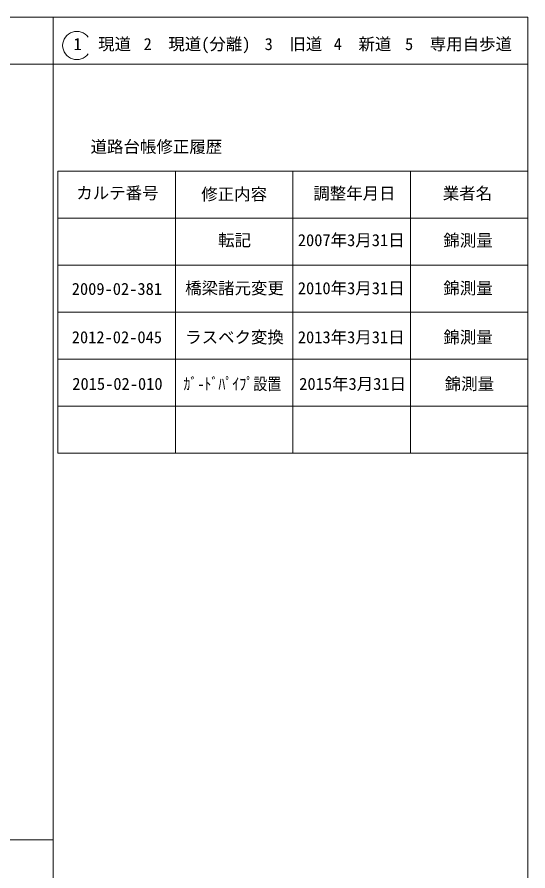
# Model space of a CAD drawing. Units: millimetres, scale not verified. Extents: x 39824 to 677002, y 19912 to 378325.
# Drawn here: x 568814 to 677002, y 197483 to 378325 of the extents above; entities that cross this region are included whole.
import ezdxf
from ezdxf.enums import TextEntityAlignment as Align

# ---------------------------------------------------------------- set-up
doc = ezdxf.new("R2010")
doc.units = ezdxf.units.MM
doc.header["$LTSCALE"] = 995.591
doc.layers.add('S-SUV', color=7, linetype='Continuous', lineweight=13)
doc.styles.add('ＭＳ ゴシック', font='')
doc.styles.get('ＭＳ ゴシック').set_extended_font_data('MS Gothic')

msp = doc.modelspace()

# ---------------------------------------------------------------- linework, layer by layer
at = {"layer": 'S-SUV'}
for p, q in [((677002.1, 378324.7), (39823.7, 378324.7)), ((576447.4, 378324.7), (576447.4, 368368.8)), ((677002.1, 19911.8), (677002.1, 378324.7)), ((39823.7, 368368.8), (677002.1, 368368.8)), ((576447.4, 19911.8), (576447.4, 368368.8)), ((577443, 345666), (577443, 285930.5)), ((577443, 345666), (677002.1, 345666)), ((602332.8, 345666), (602332.8, 285930.5)), ((627222.6, 345666), (627222.6, 285930.5)), ((652112.3, 345666), (652112.3, 285930.5)), ((577443, 335710), (677002.1, 335710)), ((577443, 325754.1), (677002.1, 325754.1)), ((577443, 315798.2), (677002.1, 315798.2)), ((577443, 305842.3), (677002.1, 305842.3)), ((577443, 295886.4), (677002.1, 295886.4)), ((577443, 285930.5), (677002.1, 285930.5)), ((39823.7, 204096.2), (576447.4, 204096.2))]:
    msp.add_line(p, q, dxfattribs=at)
msp.add_arc((581455.9, 372309.3), 2986.8, 35.68533, 324.31467, dxfattribs=at)

# ---------------------------------------------------------------- texts
at = {"layer": 'S-SUV', "style": 'ＭＳ ゴシック'}
for s, p in [('1\u3000現道', (580751.4, 370567.1)), ('2\u3000現道(分離)', (595606.4, 370567.1)), ('3\u3000旧道', (621245.2, 370567.1)), ('4\u3000新道', (635883.2, 370567.1)), ('5\u3000専用自歩道', (650970.7, 370567.1)), ('道路台帳修正履歴', (584380.6, 348818.7)), ('カルテ番号', (581350.3, 339026)), ('修正内容', (607817.4, 338772.4)), ('調整年月日', (631542.3, 338945.7)), ('業者名', (658966.4, 338945.7)), ('転記', (611384.5, 329038.4)), ('2007年3月31日', (628269.3, 329038.4)), ('錦測量', (659092.5, 328981.8)), ('2009-02-381', (580392.1, 318710.2)), ('橋梁諸元変更', (604415.3, 318868.2)), ('2010年3月31日', (628269.3, 318868.2)), ('錦測量', (659092.5, 318868.2)), ('2012-02-045', (580392.1, 308476.5)), ('ラスベク変換', (604415.3, 308476.5)), ('2013年3月31日', (628269.3, 308476.5)), ('錦測量', (659092.5, 308476.5)), ('2015年3月31日', (628567.2, 298600.7)), ('錦測量', (659374.3, 298600.7)), ('2015-02-010', (580508.4, 298600.7))]:
    msp.add_text(s, height=2555, dxfattribs=at).set_placement(p, align=Align.BOTTOM_LEFT)
at = {"layer": 'S-SUV', "style": 'ＭＳ ゴシック', "width": 0.85}
msp.add_text('ｶﾞ-ﾄﾞﾊﾟｲﾌﾟ設置', height=2555, dxfattribs=at).set_placement((604038.6, 298600.7), align=Align.BOTTOM_LEFT)

doc.saveas('drawing.dxf')
